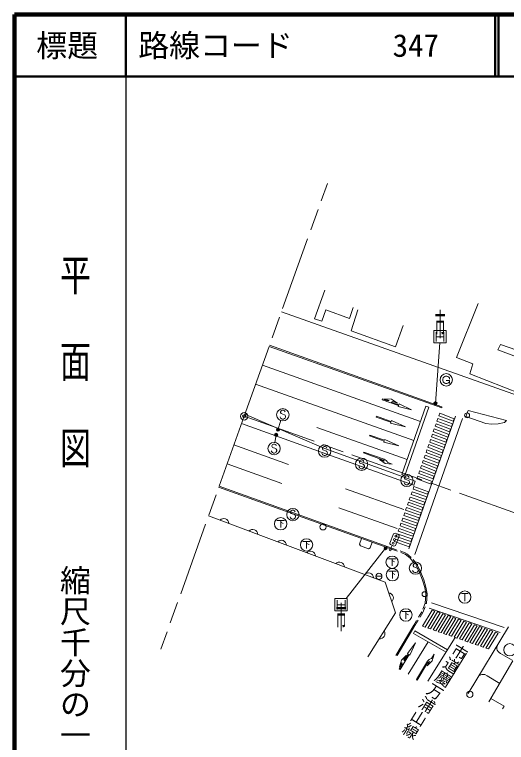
# Model space of a CAD drawing. Units: millimetres, scale not verified. Extents: x 40000 to 680000, y 20000 to 380000.
# Drawn here: x 40000 to 119548, y 262286 to 380000 of the extents above; entities that cross this region are included whole.
import ezdxf
from ezdxf.enums import TextEntityAlignment as Align

# ---------------------------------------------------------------- set-up
doc = ezdxf.new("R2010")
doc.units = ezdxf.units.MM
doc.header["$LTSCALE"] = 1000
doc.header["$PDMODE"] = 32
doc.header["$PDSIZE"] = 500
doc.linetypes.add('CHAIN', pattern=[18.5, 12, -1.5, 3.5, -1.5])
for name, color, linetype, lineweight in [('M-BGD', 7, 'Continuous', 13), ('M-BGD-EXST', 7, 'Continuous', 13), ('M-BMK', 2, 'CHAIN', 13), ('M-BMK-SRVR', 3, 'Continuous', 13), ('M-STR-HTXT', 7, 'Continuous', 13), ('M-STR-STRC', 7, 'Continuous', 13), ('M-TTL', 2, 'Continuous', 140), ('M-TTL-BAND', 7, 'Continuous', 25), ('M-TTL-LINE', 7, 'Continuous', 50)]:
    doc.layers.add(name, color=color, linetype=linetype, lineweight=lineweight)
doc.layers.add('M-BMK-HTXT', color=7, linetype='Continuous')
doc.layers.add('M-TTL-TXT', color=7, linetype='Continuous')
doc.styles.add('@ＭＳ ゴシック', font='')
doc.styles.add('ＭＳ ゴシック', font='')
doc.styles.get('@ＭＳ ゴシック').set_extended_font_data('@MS Gothic')
doc.styles.get('ＭＳ ゴシック').set_extended_font_data('MS Gothic')

msp = doc.modelspace()

# ---------------------------------------------------------------- linework, layer by layer
at = {"layer": 'M-BGD'}
for p, q in [((83170, 331923), (123053, 317762)), ((107822, 326898), (107822, 328898)), ((107822, 328898), (109822, 328898)), ((108197, 328648), (108197, 327148)), ((109447, 328648), (109447, 327148)), ((109822, 328898), (109822, 326898)), ((108197, 327898), (109447, 327898)), ((109088, 316386), (81172, 326336)), ((81240, 326525), (109123, 316586)), ((109822, 326898), (107822, 326898)), ((106987, 316490), (106990, 316475)), ((109088, 316386), (109123, 316586)), ((109123, 316586), (109126, 316571)), ((113347, 315968), (112979, 315003)), ((119538, 314328), (113347, 315968)), ((113347, 315968), (113350, 315954)), ((90000, 309880), (77262, 315398)), ((111309, 315031), (111311, 315016)), ((112445, 314657), (112447, 314642)), ((112979, 315003), (116233, 313869)), ((119255, 314029), (119538, 314328)), ((89755, 309169), (76709, 313858)), ((116233, 313869), (117105, 313752)), ((117105, 313752), (118201, 313792)), ((118201, 313792), (119255, 314029)), ((104806, 304549), (90000, 309880)), ((90000, 309880), (90003, 309866)), ((89755, 309169), (104581, 303873)), ((89755, 309169), (89758, 309155)), ((101030, 293724), (73066, 303737)), ((104581, 303873), (104806, 304549)), ((104581, 303873), (104583, 303858)), ((104806, 304549), (104809, 304534)), ((72998, 303548), (100963, 293536)), ((95788, 294373), (96120, 295271)), ((95925, 294077), (95788, 294373)), ((97521, 293746), (97846, 294652)), ((97224, 293605), (95925, 294077)), ((97521, 293746), (97224, 293605)), ((100963, 293536), (101030, 293724)), ((100963, 293536), (101903, 293196)), ((101781, 293452), (101030, 293724)), ((103286, 292908), (102346, 293248)), ((103740, 293586), (103742, 293571)), ((102467, 292991), (103187, 292731)), ((103187, 292731), (103968, 292107)), ((104146, 292221), (103364, 292845)), ((104004, 292079), (104628, 291298)), ((104729, 292711), (104732, 292696)), ((105063, 291080), (104437, 291859)), ((105063, 291080), (104887, 290987)), ((104887, 290987), (105427, 289954)), ((105607, 290043), (105063, 291080)), ((105427, 289954), (105988, 288532)), ((106181, 288586), (105607, 290043)), ((98417, 289156), (99417, 289156)), ((105988, 288532), (106336, 287354)), ((106530, 287404), (106181, 288586)), ((106336, 287354), (106521, 286307)), ((106722, 286317), (106530, 287404)), ((106521, 286307), (106405, 284782)), ((106604, 284767), (106722, 286317)), ((91816, 283561), (91816, 285561)), ((91816, 285561), (93816, 285561)), ((92191, 285311), (92191, 283811)), ((93441, 285311), (93441, 283811)), ((93816, 285561), (93816, 283561)), ((92191, 284561), (93441, 284561)), ((106019, 283292), (106388, 284221)), ((106395, 284783), (106027, 283853)), ((106405, 284782), (106604, 284767)), ((93816, 283561), (91816, 283561)), ((105844, 283394), (105332, 282535)), ((105573, 282550), (106015, 283291)), ((106025, 283308), (106027, 283293)), ((105025, 282020), (104582, 281278)), ((104754, 281175), (105266, 282034)), ((104582, 281278), (101638, 276340)), ((101888, 276368), (104754, 281175)), ((104754, 281175), (104582, 281278)), ((119856, 280988), (113368, 270218)), ((118090, 277980), (118014, 277713)), ((116722, 277538), (116645, 277409)), ((117973, 277569), (118014, 277713)), ((117973, 277569), (117976, 277554)), ((118014, 277425), (117976, 277554)), ((118014, 277425), (118071, 277221)), ((118219, 276972), (118071, 277221)), ((118219, 276972), (118357, 276838)), ((118595, 276659), (118357, 276838)), ((118595, 276659), (120466, 275579)), ((116718, 268847), (120596, 275505)), ((117022, 269369), (116775, 268934)), ((117022, 269369), (119180, 268141)), ((119180, 268141), (118933, 267706)), ((119180, 268141), (118933, 267706))]:
    msp.add_line(p, q, dxfattribs=at)
for points in [[(90152, 335446), (88493, 330797), (89708, 330410), (90330, 332247), (94148, 330826), (94784, 332599)], [(114963, 333281), (111482, 324542), (114130, 323523), (113650, 321895), (121867, 318669), (123597, 323738), (118177, 325773), (118584, 326652), (121213, 325705), (123255, 330396)], [(95493, 332231), (94463, 328858), (101622, 326279), (102845, 329714)], [(97132, 276132), (101585, 283271), (99918, 288212), (71340, 298942)], [(115155, 273098), (115562, 273276), (116044, 273254), (116431, 273078), (118464, 271845)]]:
    msp.add_lwpolyline(points, dxfattribs=at)
for points in [[(111106, 314645), (108763, 315533), (108613, 315109), (110957, 314220)], [(110808, 313798), (108466, 314686), (108317, 314261), (110659, 313373)], [(110510, 312951), (108170, 313838), (108021, 313413), (110360, 312526)], [(109914, 311257), (107578, 312142), (107428, 311718), (109764, 310832)], [(110212, 312104), (107874, 312990), (107724, 312566), (110062, 311679)], [(109615, 310410), (107281, 311295), (107132, 310870), (109466, 309985)], [(109019, 308716), (106689, 309599), (106539, 309175), (108870, 308291)], [(109317, 309563), (106985, 310447), (106836, 310023), (109168, 309138)], [(108721, 307869), (106392, 308752), (106243, 308327), (108572, 307444)], [(108423, 307022), (106096, 307904), (105947, 307479), (108274, 306597)], [(107827, 305328), (105504, 306209), (105354, 305784), (107677, 304903)], [(108125, 306175), (105800, 307056), (105650, 306632), (107975, 305750)], [(105207, 305361), (105058, 304936), (107379, 304056), (107529, 304481)], [(104141, 302393), (106501, 301563), (106651, 301987), (104291, 302817)], [(106799, 302412), (106950, 302836), (104592, 303666), (104441, 303241)], [(103840, 301545), (106202, 300714), (106352, 301138), (103991, 301969)], [(103239, 299848), (105604, 299016), (105754, 299440), (103390, 300272)], [(103540, 300696), (105903, 299865), (106053, 300289), (103690, 301120)], [(102939, 299000), (105305, 298167), (105456, 298591), (103089, 299424)], [(102638, 298151), (105007, 297318), (105157, 297742), (102789, 298575)], [(102037, 296454), (104409, 295620), (104559, 296044), (102188, 296879)], [(102338, 297303), (104708, 296469), (104858, 296893), (102488, 297727)], [(101737, 295606), (104110, 294771), (104260, 295195), (101887, 296030)], [(101436, 294758), (103811, 293922), (103962, 294346), (101587, 295182)]]:
    msp.add_lwpolyline(points, close=True, dxfattribs=at)
for centre in [(89894, 297143), (98917, 289156), (113630, 270060)]:
    msp.add_circle(centre, 500, dxfattribs=at)
for centre, start, end in [((73817, 297679), 2.03985, 136.80012), ((78498, 295921), 2.03985, 136.80012), ((83179, 294163), 2.03985, 136.80012), ((87859, 292406), 2.03985, 136.80012), ((92540, 290648), 2.03985, 136.80012), ((97221, 288891), 2.03985, 136.80012), ((100455, 285642), 311.27065, 86.03092), ((99093, 279867), 260.66385, 35.42412)]:
    msp.add_arc(centre, 812, start, end, dxfattribs=at)
at = {"layer": 'M-BGD-EXST'}
for p, q in [((109416, 321375), (109316, 321225)), ((109566, 321475), (109416, 321375)), ((109716, 321525), (109566, 321475)), ((109916, 321525), (109716, 321525)), ((110066, 321475), (109916, 321525)), ((110216, 321375), (110066, 321475)), ((110316, 321225), (110216, 321375)), ((109316, 321225), (109266, 321025)), ((109266, 321025), (109266, 320825)), ((109266, 320825), (109316, 320625)), ((109316, 320625), (109416, 320475)), ((109416, 320475), (109566, 320375)), ((109566, 320375), (109716, 320325)), ((109716, 320325), (109916, 320325)), ((109816, 320825), (110366, 320825)), ((109916, 320325), (110066, 320375)), ((110066, 320375), (110216, 320475)), ((110216, 320475), (110316, 320625)), ((110366, 321025), (110316, 321225)), ((110316, 320625), (110366, 320825)), ((110366, 320825), (110366, 320325)), ((82438, 298200), (83638, 298200)), ((83038, 298200), (83038, 297050)), ((83038, 297900), (83438, 297700)), ((86620, 294783), (87820, 294783)), ((87220, 294783), (87220, 293633)), ((87220, 294483), (87620, 294283)), ((100459, 291986), (101659, 291986)), ((101059, 291986), (101059, 290836)), ((101059, 291686), (101459, 291486)), ((100506, 289964), (101706, 289964)), ((101106, 289964), (101106, 288814)), ((101106, 289664), (101506, 289464)), ((112265, 286389), (113365, 286389)), ((112815, 286389), (112815, 285139)), ((102698, 283450), (103898, 283450)), ((103298, 283450), (103298, 282300)), ((103298, 283150), (103698, 282950))]:
    msp.add_line(p, q, dxfattribs=at)
for centre in [(109816, 320925), (83038, 297650), (87220, 294233), (101059, 291436), (101106, 289414), (112815, 285789), (103298, 282900), (120108, 277276)]:
    msp.add_circle(centre, 1000, dxfattribs=at)
at = {"layer": 'M-BMK'}
for q in [(90595, 352697), (63667, 277365), (152528, 288080)]:
    msp.add_line((77131, 315031), q, dxfattribs=at)
at = {"layer": 'M-BMK-SRVR'}
msp.add_circle((77131, 315031), 600, dxfattribs=at)
msp.add_point((77131, 315031), dxfattribs=at)
at = {"layer": 'M-STR-HTXT'}
for p, q in [((108080, 317130), (108753, 326900)), ((82585, 312867), (83072, 314338)), ((82301, 312037), (82117, 310802)), ((100000, 293697), (93602, 285561))]:
    msp.add_line(p, q, dxfattribs=at)
for centre, radius in [((108080, 317130), 150), ((108080, 317130), 120), ((108080, 317130), 90), ((108080, 317130), 60), ((108080, 317130), 30), ((108080, 317130), 20), ((82301, 312037), 150), ((82301, 312037), 120), ((82301, 312037), 90), ((82301, 312037), 60), ((82301, 312037), 30), ((82301, 312037), 20), ((82585, 312867), 150), ((82585, 312867), 120), ((82585, 312867), 90), ((82585, 312867), 60), ((82585, 312867), 30), ((82585, 312867), 20), ((100000, 293697), 150), ((100000, 293697), 120), ((100000, 293697), 90), ((100000, 293697), 60), ((100000, 293697), 30), ((100000, 293697), 20)]:
    msp.add_circle(centre, radius, dxfattribs=at)
for p in [(108080, 317130), (82301, 312037), (82585, 312867), (100000, 293697)]:
    msp.add_point(p, dxfattribs=at)
at = {"layer": 'M-STR-STRC'}
for p, q in [((80079, 323276), (105637, 314166)), ((78984, 320215), (104558, 311100)), ((99506, 317832), (99456, 317690)), ((100207, 317584), (99506, 317832)), ((102096, 316755), (99456, 317690)), ((102146, 316897), (100932, 317327)), ((101913, 317138), (101159, 317405)), ((102045, 316614), (102096, 316755)), ((102196, 317038), (102146, 316897)), ((102634, 305635), (106522, 316681)), ((106522, 316681), (106987, 316490)), ((83114, 315924), (83023, 315742)), ((83023, 315742), (83023, 315651)), ((83023, 315651), (83114, 315469)), ((83296, 316015), (83114, 315924)), ((83478, 316015), (83296, 316015)), ((83660, 315924), (83478, 316015)), ((83751, 315742), (83660, 315924)), ((106985, 316490), (103099, 305452)), ((83023, 314742), (82932, 314924)), ((83114, 314651), (83023, 314742)), ((83114, 315469), (83660, 315287)), ((83296, 314560), (83114, 314651)), ((83478, 314560), (83296, 314560)), ((83660, 314651), (83478, 314560)), ((83660, 315287), (83751, 315196)), ((83751, 314742), (83660, 314651)), ((83751, 315196), (83841, 315015)), ((83841, 314924), (83751, 314742)), ((83841, 315015), (83841, 314924)), ((98529, 315054), (98478, 314913)), ((100833, 314073), (98478, 314913)), ((100884, 314214), (98529, 315054)), ((100934, 314356), (100884, 314214)), ((100934, 314356), (103213, 313304)), ((111309, 315031), (103740, 293586)), ((104723, 292694), (112445, 314657)), ((88889, 313235), (103478, 308034)), ((100833, 314073), (100783, 313932)), ((103213, 313304), (100783, 313932)), ((97449, 311988), (97399, 311847)), ((99804, 311149), (97449, 311988)), ((99754, 311008), (97399, 311847)), ((99754, 311008), (99704, 310866)), ((102134, 310239), (99704, 310866)), ((99855, 311290), (99804, 311149)), ((99855, 311290), (102134, 310239)), ((75462, 310394), (84280, 307236)), ((81697, 310449), (81606, 310268)), ((81606, 310268), (81606, 310177)), ((81606, 310177), (81697, 309995)), ((81878, 310540), (81697, 310449)), ((81697, 309995), (82242, 309813)), ((82060, 310540), (81878, 310540)), ((82242, 310449), (82060, 310540)), ((82333, 310268), (82242, 310449)), ((82242, 309813), (82333, 309722)), ((82333, 309722), (82424, 309540)), ((89881, 310046), (89791, 309864)), ((89791, 309864), (89791, 309773)), ((89791, 309773), (89881, 309591)), ((90063, 310137), (89881, 310046)), ((89881, 309591), (90427, 309409)), ((90245, 310137), (90063, 310137)), ((90427, 310046), (90245, 310137)), ((90518, 309864), (90427, 310046)), ((81606, 309268), (81515, 309449)), ((81697, 309177), (81606, 309268)), ((81878, 309086), (81697, 309177)), ((82060, 309086), (81878, 309086)), ((82242, 309177), (82060, 309086)), ((82333, 309268), (82242, 309177)), ((82424, 309449), (82333, 309268)), ((82424, 309540), (82424, 309449)), ((89791, 308864), (89700, 309046)), ((89881, 308773), (89791, 308864)), ((90063, 308682), (89881, 308773)), ((90245, 308682), (90063, 308682)), ((90427, 308773), (90245, 308682)), ((90427, 309409), (90518, 309319)), ((90518, 308864), (90427, 308773)), ((90518, 309319), (90609, 309137)), ((90609, 309046), (90518, 308864)), ((90609, 309137), (90609, 309046)), ((96483, 309243), (96433, 309102)), ((99488, 308015), (96433, 309102)), ((96483, 309243), (99767, 308075)), ((74378, 307329), (83232, 304160)), ((95856, 307907), (95765, 307725)), ((95765, 307725), (95765, 307634)), ((95765, 307634), (95856, 307452)), ((96038, 307997), (95856, 307907)), ((95856, 307452), (96402, 307270)), ((96220, 307997), (96038, 307997)), ((96402, 307907), (96220, 307997)), ((96492, 307725), (96402, 307907)), ((96402, 307270), (96492, 307179)), ((101093, 307285), (100340, 307553)), ((95765, 306725), (95674, 306907)), ((95856, 306634), (95765, 306725)), ((96038, 306543), (95856, 306634)), ((96220, 306543), (96038, 306543)), ((96402, 306634), (96220, 306543)), ((96492, 306725), (96402, 306634)), ((96492, 307179), (96583, 306997)), ((96583, 306907), (96492, 306725)), ((96583, 306997), (96583, 306907)), ((103099, 305452), (102634, 305635)), ((103170, 305301), (103079, 305119)), ((103079, 305119), (103079, 305028)), ((103079, 305028), (103170, 304846)), ((103352, 305392), (103170, 305301)), ((103534, 305392), (103352, 305392)), ((103715, 305301), (103534, 305392)), ((103806, 305119), (103715, 305301)), ((103079, 304119), (102988, 304301)), ((103170, 304028), (103079, 304119)), ((103170, 304846), (103715, 304664)), ((103352, 303937), (103170, 304028)), ((103534, 303937), (103352, 303937)), ((103715, 304028), (103534, 303937)), ((103715, 304664), (103806, 304573)), ((103806, 304119), (103715, 304028)), ((103806, 304573), (103897, 304392)), ((103897, 304301), (103806, 304119)), ((103897, 304392), (103897, 304301)), ((93504, 303323), (102958, 299938)), ((92460, 300245), (101880, 296872)), ((84733, 299766), (84642, 299584)), ((84642, 299584), (84642, 299493)), ((84642, 299493), (84733, 299311)), ((84915, 299857), (84733, 299766)), ((84733, 299311), (85279, 299130)), ((85097, 299857), (84915, 299857)), ((85279, 299766), (85097, 299857)), ((85369, 299584), (85279, 299766)), ((85279, 299130), (85369, 299039)), ((85369, 299039), (85460, 298857)), ((84642, 298584), (84551, 298766)), ((84733, 298493), (84642, 298584)), ((84915, 298402), (84733, 298493)), ((85097, 298402), (84915, 298402)), ((85279, 298493), (85097, 298402)), ((85369, 298584), (85279, 298493)), ((85460, 298766), (85369, 298584)), ((85460, 298857), (85460, 298766)), ((100678, 294535), (101294, 296012)), ((102109, 295888), (101556, 296119)), ((102217, 295627), (101601, 294150)), ((101340, 294042), (100786, 294273)), ((101063, 294158), (100819, 293573)), ((104556, 291116), (104465, 290934)), ((104465, 290934), (104465, 290843)), ((104465, 290843), (104556, 290661)), ((104738, 291206), (104556, 291116)), ((104920, 291206), (104738, 291206)), ((105102, 291116), (104920, 291206)), ((105193, 290934), (105102, 291116)), ((104465, 289934), (104374, 290116)), ((104556, 289843), (104465, 289934)), ((104556, 290661), (105102, 290479)), ((104738, 289752), (104556, 289843)), ((104920, 289752), (104738, 289752)), ((105102, 289843), (104920, 289752)), ((105102, 290479), (105193, 290388)), ((105193, 289934), (105102, 289843)), ((105193, 290388), (105283, 290206)), ((105283, 290116), (105193, 289934)), ((105283, 290206), (105283, 290116)), ((107451, 284871), (119188, 280872)), ((107049, 284012), (118518, 280040)), ((104717, 280319), (104493, 279929)), ((110001, 277281), (104717, 280319)), ((109777, 276891), (104493, 279929)), ((106850, 272203), (111229, 279260)), ((103661, 273323), (106901, 278544)), ((103537, 276652), (103665, 276575)), ((109713, 271221), (113110, 276697)), ((103793, 276497), (102345, 274101)), ((103381, 276396), (102967, 275711)), ((103665, 276575), (102999, 275473)), ((103922, 276419), (103793, 276497)), ((107853, 276567), (107434, 275885)), ((102601, 274814), (102216, 274179)), ((104981, 272463), (106805, 275434)), ((106806, 275148), (105109, 272384)), ((102216, 274179), (102345, 274101)), ((104981, 272463), (105109, 272384))]:
    msp.add_line(p, q, dxfattribs=at)
for points in [[(101913, 317138), (100976, 317788), (99839, 317873), (100593, 317606)], [(102045, 316614), (104194, 316091), (102196, 317038)], [(101093, 307285), (99956, 307371), (99021, 308022), (99774, 307754)], [(103922, 276419), (104867, 278418), (103537, 276652)], [(103381, 276396), (102555, 275609), (102243, 274513), (102657, 275198)], [(107853, 276567), (107533, 275473), (106702, 274692), (107120, 275374)]]:
    msp.add_lwpolyline(points, dxfattribs=at)
for points in [[(107979, 283536), (107543, 283686), (105971, 281079), (106406, 280929)], [(107259, 280636), (108830, 283240), (108395, 283390), (106824, 280786)], [(108113, 280343), (109682, 282944), (109247, 283094), (107677, 280492)], [(108966, 280049), (110534, 282649), (110098, 282798), (108531, 280199)], [(109819, 279756), (111385, 282353), (110950, 282502), (109384, 279906)], [(110672, 279463), (112237, 282057), (111802, 282206), (110237, 279612)], [(111526, 279169), (113089, 281761), (112654, 281910), (111090, 279319)], [(112379, 278876), (113941, 281465), (113505, 281615), (111944, 279026)], [(113232, 278583), (114792, 281169), (114357, 281319), (112797, 278732)], [(114085, 278289), (115644, 280873), (115209, 281023), (113650, 278439)], [(114939, 277996), (116496, 280577), (116060, 280727), (114503, 278146)], [(115792, 277703), (117347, 280281), (116912, 280431), (115357, 277852)], [(116645, 277409), (118199, 279985), (117764, 280135), (116210, 277559)]]:
    msp.add_lwpolyline(points, close=True, dxfattribs=at)
for centre, radius in [((83387, 315287), 1000), ((113181, 315186), 400), ((81969, 309813), 1000), ((90154, 309409), 1000), ((96129, 307270), 1000), ((103443, 304664), 1000), ((85006, 299130), 1000), ((101679, 295635), 167), ((101217, 294527), 167), ((101448, 295081), 167), ((100755, 293420), 167), ((104829, 290479), 1000), ((106305, 286266), 400)]:
    msp.add_circle(centre, radius, dxfattribs=at)
for centre, radius, start, end in [((100374, 318055), 500, 250.49389, 296.06691), ((100719, 318304), 1000, 250.4939, 250.49392), ((100719, 318304), 1000, 282.28224, 296.06691), ((107246, 316884), 0.5, 339.79769, 69.79769), ((99321, 307544), 500, 24.84988, 70.4229), ((99432, 307133), 1000, 24.84988, 70.42289), ((101525, 295822), 299, 84.14209, 140.58395), ((101887, 295644), 331, 357.06699, 47.65904), ((100952, 294495), 277, 171.67655, 233.04948), ((101375, 294328), 288, 262.89453, 321.83151), ((101999, 275462), 1000, 0.62832, 14.41298), ((107657, 274911), 1000, 102.88382, 148.45683), ((102173, 275073), 500, 328.83997, 14.41298), ((101999, 275462), 1000, 328.83997, 328.83999), ((107232, 274887), 500, 102.88382, 148.45684)]:
    msp.add_arc(centre, radius, start, end, dxfattribs=at)
at = {"layer": 'M-TTL'}
for p, q in [((40000, 380000), (40000, 20000)), ((680000, 380000), (40000, 380000))]:
    msp.add_line(p, q, dxfattribs=at)
at = {"layer": 'M-TTL-BAND'}
msp.add_line((58000, 370000), (58000, 20000), dxfattribs=at)
at = {"layer": 'M-TTL-LINE'}
for p, q in [((58000, 380000), (58000, 370000)), ((117750, 380000), (117750, 370000)), ((118250, 380000), (118250, 370000)), ((40000, 370000), (680000, 370000))]:
    msp.add_line(p, q, dxfattribs=at)

# ---------------------------------------------------------------- texts
at = {"layer": 'M-BMK-HTXT', "style": 'ＭＳ ゴシック', "width": 0.35}
for p in [(108822, 329895), (92816, 282513)]:
    msp.add_text('市', height=3666, dxfattribs=at).set_placement(p, align=Align.MIDDLE_CENTER)
at = {"layer": 'M-BMK-HTXT', "style": '@ＭＳ ゴシック'}
msp.add_text('市道慶万浦山線', height=1833, rotation=238.18, dxfattribs=at).set_placement((111367, 278729), align=Align.BOTTOM_LEFT)
at = {"layer": 'M-TTL-BAND', "style": '@ＭＳ ゴシック', "width": 1.4}
msp.add_text('平  面  図', height=3666, rotation=270, dxfattribs=at).set_placement((49777, 306475), align=Align.MIDDLE_RIGHT)
at = {"layer": 'M-TTL-BAND', "style": '@ＭＳ ゴシック'}
msp.add_text('縮尺千分の一', height=3666, rotation=270, dxfattribs=at).set_placement((49777, 261030), align=Align.MIDDLE_RIGHT)
at = {"layer": 'M-TTL-TXT', "style": 'ＭＳ ゴシック'}
msp.add_text('標題', height=3666, dxfattribs=at).set_placement((48500, 375000), align=Align.MIDDLE_CENTER)
for s, p in [('路線コード', (60000, 375000)), ('347', (101142, 375000))]:
    msp.add_text(s, height=3666, dxfattribs=at).set_placement(p, align=Align.MIDDLE_LEFT)

doc.saveas('drawing.dxf')
